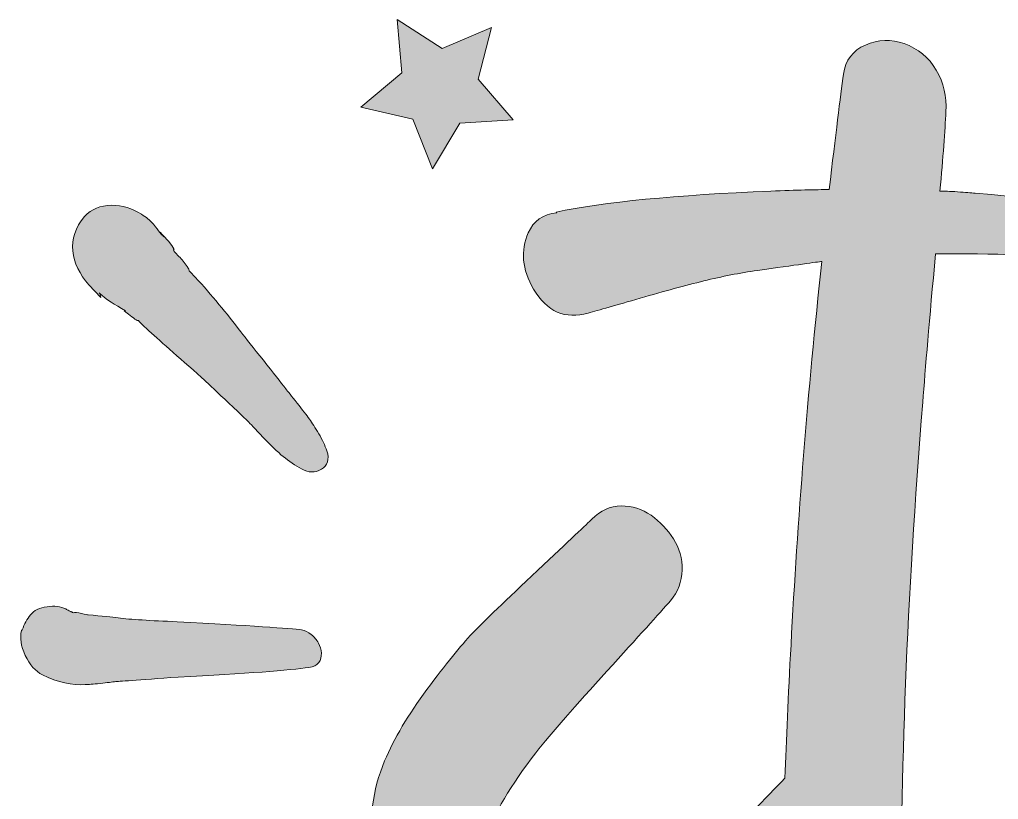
# Model space of a CAD drawing. Header units: inches. Extents: x 50 to 1030, y -910 to -170.
# Drawn here: x 167.1 to 522.8, y -495.7 to -212.4 of the extents above; entities that cross this region are included whole.
import ezdxf

# ---------------------------------------------------------------- set-up
doc = ezdxf.new("R2010")
doc.units = ezdxf.units.IN
doc.header["$MEASUREMENT"] = 0
doc.layers.add('Layer 1', color=7, linetype='Continuous')

# ---------------------------------------------------------------- blocks, each defined once
blk = doc.blocks.new('block 3')
at = {"layer": 'Layer 1', "true_color": 0x2b568d}
h = blk.add_hatch(color=167, dxfattribs=at)
h.dxf.hatch_style = 2
edge = h.paths.add_edge_path()
edge.add_spline(control_points=[(509.49, -655.5), (510.03, -655.86), (510.34, -656.04), (510.44, -656.04), (510.53, -656.04), (510.03, -655.59), (508.94, -654.68), (508.58, -654.32), (508.3, -654.04), (508.13, -653.87), (507.94, -653.68), (507.58, -653.36), (507.04, -652.91), (506.49, -652.46), (506.04, -652), (505.68, -651.55), (505.31, -651.1), (504.95, -650.69), (504.59, -650.33), (504.23, -649.96), (504.05, -649.69), (504.05, -649.51), (504.05, -649.33), (503.78, -648.88), (503.23, -648.15), (503.23, -648.15), (499.97, -642.44), (499.97, -642.44), (497.25, -637.18), (495.07, -629.57), (493.44, -619.6), (489.99, -601.1), (488.09, -575.99), (487.73, -544.25), (487, -487.68), (489.54, -423.4), (495.34, -351.41), (496.25, -339.45), (497.79, -321.49), (499.97, -297.56), (520.46, -297.2), (540.13, -298.1), (558.99, -300.28), (559.17, -300.28), (561.48, -300.51), (565.92, -300.96), (570.36, -301.41), (573.09, -301.73), (574.09, -301.91), (575.08, -302.09), (577.44, -302.46), (581.16, -303), (584.87, -303.54), (587.45, -304.22), (588.91, -305.04), (590.36, -305.86), (592.35, -306.9), (594.89, -308.17), (597.43, -309.44), (599.47, -310.93), (601.01, -312.66), (602.55, -314.38), (603.87, -316.42), (604.95, -318.77), (605.86, -320.77), (607.44, -322.09), (609.72, -322.72), (611.98, -323.36), (614.02, -323.13), (615.83, -322.04), (617.65, -320.95), (618.46, -319.14), (618.28, -316.6), (617.74, -308.8), (614.43, -302.41), (608.35, -297.42), (602.28, -292.44), (594.89, -288.68), (586.19, -286.14), (570.23, -281.61), (546.3, -278.07), (514.38, -275.53), (512.93, -275.35), (510.8, -275.17), (507.99, -274.98), (505.18, -274.81), (503.05, -274.71), (501.6, -274.71), (502.69, -262.38), (503.41, -252.77), (503.78, -245.88), (504.14, -240.44), (502.96, -235.41), (500.24, -230.79), (497.52, -226.16), (493.62, -222.94), (488.54, -221.13), (483.83, -219.5), (479.16, -219.68), (474.54, -221.67), (469.91, -223.67), (467.23, -227.21), (466.51, -232.28), (465.42, -240.44), (463.7, -254.41), (461.34, -274.17), (456.63, -274.17), (449.56, -274.35), (440.13, -274.71), (405.5, -276.17), (379.48, -278.7), (362.07, -282.33), (362.07, -282.33), (362.34, -282.6), (362.34, -282.6), (357.27, -283.14), (353.82, -285.59), (352, -289.94), (349.11, -296.29), (349.74, -303.09), (353.91, -310.34), (358.8, -318.5), (365.43, -321.41), (373.76, -319.05), (377.57, -317.96), (383.88, -316.15), (392.67, -313.61), (401.46, -311.07), (409.17, -308.98), (415.78, -307.35), (422.41, -305.72), (428.89, -304.45), (435.23, -303.54), (449.38, -301.55), (457.17, -300.46), (458.63, -300.28), (453.55, -347.79), (449.83, -394.21), (447.47, -439.54), (446.44, -458.21), (445.71, -474.3), (445.27, -487.92), (438.61, -494.84), (429.13, -504.52), (416.74, -517.06), (401.14, -532.83), (389.36, -545.16), (381.38, -554.05), (378.3, -552.05), (372.63, -548.84), (364.38, -544.39), (356.13, -539.95), (349.83, -536.19), (345.48, -533.1), (336.05, -526.4), (332.96, -518.69), (336.23, -509.98), (339.49, -500.92), (345.66, -490.49), (354.72, -478.71), (360.53, -471.45), (369.14, -461.57), (380.56, -449.06), (391.99, -436.55), (399.69, -428.03), (403.68, -423.49), (406.4, -420.23), (407.8, -416.51), (407.9, -412.34), (407.99, -408.17), (406.95, -404.41), (404.77, -401.05), (402.6, -397.7), (399.87, -394.84), (396.61, -392.48), (393.35, -390.13), (389.72, -388.99), (385.73, -389.08), (381.74, -389.18), (378.21, -390.76), (375.12, -393.84), (373.49, -395.48), (366.92, -401.69), (355.4, -412.47), (343.89, -423.27), (336, -430.88), (331.74, -435.32), (327.48, -439.77), (321.95, -446.57), (315.15, -455.72), (308.35, -464.88), (303.23, -473.54), (299.78, -481.7), (295.25, -492.4), (293.98, -503.41), (295.98, -514.74), (297.97, -526.08), (302.96, -536.01), (310.94, -544.53), (315.29, -549.24), (320.23, -553.14), (325.76, -556.22), (331.29, -559.31), (338.36, -562.48), (346.97, -565.74), (355.58, -569), (361.43, -571.36), (364.52, -572.81), (364.52, -572.81), (364.79, -572.81), (364.79, -572.81), (364.79, -572.81), (365.06, -573.09), (365.06, -573.09), (358.89, -580.88), (354.54, -586.59), (352.01, -590.22), (327.71, -625.03), (323.72, -649.6), (340.04, -663.93), (344.75, -668.1), (349.92, -670.23), (355.54, -670.32), (361.16, -670.41), (366.46, -668.96), (371.45, -665.97), (376.44, -662.98), (381.29, -659.08), (386, -654.27), (390.72, -649.47), (394.75, -644.57), (398.11, -639.59), (401.46, -634.6), (404.13, -629.93), (406.13, -625.58), (414.11, -608.17), (413.29, -591.58), (403.68, -575.81), (401.14, -571.64), (397.97, -567.74), (394.16, -564.11), (409.79, -545.14), (426.71, -528.26), (444.9, -513.42), (445.11, -527.53), (446.14, -543.9), (448.02, -562.61), (450.38, -586.1), (454.63, -606.81), (460.8, -624.76), (470.59, -653.23), (484.01, -671.63), (501.05, -679.98), (504.14, -681.43), (507.26, -681.47), (510.44, -680.11), (513.61, -678.75), (515.74, -676.53), (516.83, -673.45), (519.18, -666.92), (516.74, -660.94), (509.49, -655.5)], knot_values=[0, 0, 0, 0, 1, 1, 1, 2, 2, 2, 3, 3, 3, 4, 4, 4, 5, 5, 5, 6, 6, 6, 7, 7, 7, 8, 8, 8, 9, 9, 9, 10, 10, 10, 11, 11, 11, 12, 12, 12, 13, 13, 13, 14, 14, 14, 15, 15, 15, 16, 16, 16, 17, 17, 17, 18, 18, 18, 19, 19, 19, 20, 20, 20, 21, 21, 21, 22, 22, 22, 23, 23, 23, 24, 24, 24, 25, 25, 25, 26, 26, 26, 27, 27, 27, 28, 28, 28, 29, 29, 29, 30, 30, 30, 31, 31, 31, 32, 32, 32, 33, 33, 33, 34, 34, 34, 35, 35, 35, 36, 36, 36, 37, 37, 37, 38, 38, 38, 39, 39, 39, 40, 40, 40, 41, 41, 41, 42, 42, 42, 43, 43, 43, 44, 44, 44, 45, 45, 45, 46, 46, 46, 47, 47, 47, 48, 48, 48, 49, 49, 49, 50, 50, 50, 51, 51, 51, 52, 52, 52, 53, 53, 53, 54, 54, 54, 55, 55, 55, 56, 56, 56, 57, 57, 57, 58, 58, 58, 59, 59, 59, 60, 60, 60, 61, 61, 61, 62, 62, 62, 63, 63, 63, 64, 64, 64, 65, 65, 65, 66, 66, 66, 67, 67, 67, 68, 68, 68, 69, 69, 69, 70, 70, 70, 71, 71, 71, 72, 72, 72, 73, 73, 73, 74, 74, 74, 75, 75, 75, 76, 76, 76, 77, 77, 77, 78, 78, 78, 79, 79, 79, 80, 80, 80, 81, 81, 81, 82, 82, 82, 83, 83, 83, 84, 84, 84, 85, 85, 85, 86, 86, 86, 87, 87, 87, 87], degree=3, periodic=1)
edge = h.paths.add_edge_path()
edge.add_spline(control_points=[(386.82, -613.07), (381.2, -627.94), (372.68, -639.36), (361.25, -647.34), (357.62, -650.24), (354.63, -651.28), (352.28, -650.47), (349.92, -649.65), (348.83, -646.88), (349.01, -642.17), (349.56, -633.29), (354.9, -620.68), (365.06, -604.36), (370.32, -595.84), (375.12, -588.68), (379.48, -582.88), (388.72, -591.58), (391.17, -601.64), (386.82, -613.07)], knot_values=[0, 0, 0, 0, 1, 1, 1, 2, 2, 2, 3, 3, 3, 4, 4, 4, 5, 5, 5, 6, 6, 6, 6], degree=3, periodic=1)
h = blk.add_hatch(color=167, dxfattribs=at)
h.dxf.hatch_style = 2
edge = h.paths.add_edge_path()
edge.add_spline(control_points=[(192.35, -308.71), (192.35, -308.71), (196.7, -313.33), (196.7, -313.33), (196.7, -313.33), (196.43, -312.25), (196.43, -312.25), (196.3, -311.99), (196.2, -311.81), (196.12, -311.67), (196.34, -311.89), (196.72, -312.26), (197.24, -312.79), (198.69, -314.06), (201.5, -315.88), (205.67, -318.23), (205.67, -318.23), (205.13, -318.23), (205.13, -318.23), (205.13, -318.23), (206.22, -319.05), (206.22, -319.05), (206.94, -319.59), (207.72, -320.18), (208.53, -320.81), (209.35, -321.45), (209.84, -321.77), (210.03, -321.77), (210.03, -321.77), (210.3, -321.77), (210.3, -321.77), (210.3, -321.77), (210.57, -322.04), (210.57, -322.04), (210.57, -322.04), (212.47, -323.94), (212.47, -323.94), (216.64, -327.75), (223.08, -333.46), (231.79, -341.08), (233.78, -342.89), (239.85, -348.6), (250.01, -358.21), (250.92, -359.12), (252.77, -361.07), (255.58, -364.06), (258.4, -367.05), (260.84, -369.41), (262.93, -371.13), (265.01, -372.86), (267.24, -374.35), (269.59, -375.62), (272.13, -377.07), (274.53, -377.12), (276.8, -375.76), (279.07, -374.4), (279.75, -372.18), (278.84, -369.09), (278.11, -367.1), (277.12, -365.01), (275.85, -362.84), (274.58, -360.66), (273.44, -358.89), (272.45, -357.53), (271.45, -356.17), (269.95, -354.23), (267.96, -351.69), (265.96, -349.15), (264.6, -347.43), (263.88, -346.52), (262.07, -344.16), (259.35, -340.72), (255.72, -336.18), (252.09, -331.65), (249.37, -328.21), (247.56, -325.85), (242.48, -319.14), (236.95, -312.52), (230.97, -305.99), (230.97, -305.99), (229.07, -304.09), (229.07, -304.09), (229.07, -303.91), (228.97, -303.82), (228.79, -303.82), (228.79, -303.82), (228.79, -303.54), (228.79, -303.54), (228.61, -303), (228.25, -302.37), (227.71, -301.64), (227.16, -300.92), (226.66, -300.28), (226.21, -299.74), (225.76, -299.19), (225.21, -298.6), (224.58, -297.97), (223.94, -297.33), (223.44, -296.74), (223.08, -296.2), (223.08, -296.2), (223.08, -295.93), (223.08, -295.93), (223.08, -295.93), (223.35, -296.2), (223.35, -296.2), (222.99, -294.93), (221.54, -293.03), (219, -290.49), (219, -290.49), (218.19, -289.67), (218.19, -289.67), (218.19, -289.67), (219.55, -291.3), (219.55, -291.3), (219.55, -291.3), (219.28, -291.03), (219.28, -291.03), (219.28, -291.03), (219, -290.76), (219, -290.76), (218.46, -290.22), (217.82, -289.45), (217.1, -288.45), (216.37, -287.45), (215.83, -286.77), (215.47, -286.41), (214.56, -285.32), (213.2, -284.23), (211.39, -283.14), (208.12, -280.97), (204.49, -279.88), (200.51, -279.88), (196.52, -279.88), (193.25, -281.24), (190.71, -283.96), (187.45, -287.95), (186.05, -292.12), (186.5, -296.47), (186.95, -300.82), (188.9, -304.9), (192.35, -308.71)], knot_values=[0, 0, 0, 0, 1, 1, 1, 2, 2, 2, 3, 3, 3, 4, 4, 4, 5, 5, 5, 6, 6, 6, 7, 7, 7, 8, 8, 8, 9, 9, 9, 10, 10, 10, 11, 11, 11, 12, 12, 12, 13, 13, 13, 14, 14, 14, 15, 15, 15, 16, 16, 16, 17, 17, 17, 18, 18, 18, 19, 19, 19, 20, 20, 20, 21, 21, 21, 22, 22, 22, 23, 23, 23, 24, 24, 24, 25, 25, 25, 26, 26, 26, 27, 27, 27, 28, 28, 28, 29, 29, 29, 30, 30, 30, 31, 31, 31, 32, 32, 32, 33, 33, 33, 34, 34, 34, 35, 35, 35, 36, 36, 36, 37, 37, 37, 38, 38, 38, 39, 39, 39, 40, 40, 40, 41, 41, 41, 42, 42, 42, 43, 43, 43, 44, 44, 44, 45, 45, 45, 46, 46, 46, 47, 47, 47, 47], degree=3, periodic=1)
h = blk.add_hatch(color=167, dxfattribs=at)
h.dxf.hatch_style = 2
edge = h.paths.add_edge_path()
edge.add_spline(control_points=[(196.43, -453.54), (198.97, -453.27), (200.87, -453.05), (202.14, -452.87), (202.5, -452.87), (210.03, -452.32), (224.72, -451.23), (249.55, -449.97), (265.42, -448.79), (272.31, -447.7), (273.94, -447.52), (275.12, -446.93), (275.85, -445.93), (276.57, -444.94), (276.89, -443.8), (276.8, -442.53), (276.71, -441.26), (276.35, -440.04), (275.71, -438.86), (275.08, -437.68), (274.22, -436.64), (273.13, -435.73), (272.04, -434.82), (270.86, -434.28), (269.59, -434.1), (265.79, -433.55), (250.73, -432.56), (224.44, -431.11), (214.65, -430.75), (207.48, -430.29), (202.96, -429.75), (200.78, -429.39), (197.15, -429.02), (192.08, -428.66), (191.89, -428.66), (191.08, -428.48), (189.63, -428.11), (188.17, -427.75), (187.18, -427.66), (186.64, -427.84), (186.45, -427.84), (186.27, -427.75), (186.09, -427.57), (185.91, -427.57), (185.59, -427.44), (185.14, -427.16), (184.68, -426.89), (184.28, -426.67), (183.92, -426.48), (182.1, -425.58), (179.83, -425.31), (177.12, -425.67), (174.4, -426.03), (172.4, -427.03), (171.13, -428.66), (169.86, -430.11), (168.86, -431.92), (168.14, -434.1), (168.14, -434.1), (167.87, -434.37), (167.87, -434.37), (167.14, -436.91), (167.6, -439.9), (169.23, -443.35), (170.86, -446.79), (172.94, -449.15), (175.48, -450.42), (181.1, -453.14), (186.27, -454.32), (190.99, -453.95), (192.08, -453.95), (193.89, -453.82), (196.43, -453.54)], knot_values=[0, 0, 0, 0, 1, 1, 1, 2, 2, 2, 3, 3, 3, 4, 4, 4, 5, 5, 5, 6, 6, 6, 7, 7, 7, 8, 8, 8, 9, 9, 9, 10, 10, 10, 11, 11, 11, 12, 12, 12, 13, 13, 13, 14, 14, 14, 15, 15, 15, 16, 16, 16, 17, 17, 17, 18, 18, 18, 19, 19, 19, 20, 20, 20, 21, 21, 21, 22, 22, 22, 23, 23, 23, 24, 24, 24, 24], degree=3, periodic=1)
at = {"layer": 'Layer 1', "lineweight": 0}
for points, knots in [([(509.49, -655.5), (510.03, -655.86), (510.34, -656.04), (510.44, -656.04), (510.53, -656.04), (510.03, -655.59), (508.94, -654.68), (508.58, -654.32), (508.3, -654.04), (508.13, -653.87), (507.94, -653.68), (507.58, -653.36), (507.04, -652.91), (506.49, -652.46), (506.04, -652), (505.68, -651.55), (505.31, -651.1), (504.95, -650.69), (504.59, -650.33), (504.23, -649.96), (504.05, -649.69), (504.05, -649.51), (504.05, -649.33), (503.78, -648.88), (503.23, -648.15), (503.23, -648.15), (499.97, -642.44), (499.97, -642.44), (497.25, -637.18), (495.07, -629.57), (493.44, -619.6), (489.99, -601.1), (488.09, -575.99), (487.73, -544.25), (487, -487.68), (489.54, -423.4), (495.34, -351.41), (496.25, -339.45), (497.79, -321.49), (499.97, -297.56), (520.46, -297.2), (540.13, -298.1), (558.99, -300.28), (559.17, -300.28), (561.48, -300.51), (565.92, -300.96), (570.36, -301.41), (573.09, -301.73), (574.09, -301.91), (575.08, -302.09), (577.44, -302.46), (581.16, -303), (584.87, -303.54), (587.45, -304.22), (588.91, -305.04), (590.36, -305.86), (592.35, -306.9), (594.89, -308.17), (597.43, -309.44), (599.47, -310.93), (601.01, -312.66), (602.55, -314.38), (603.87, -316.42), (604.95, -318.77), (605.86, -320.77), (607.44, -322.09), (609.72, -322.72), (611.98, -323.36), (614.02, -323.13), (615.83, -322.04), (617.65, -320.95), (618.46, -319.14), (618.28, -316.6), (617.74, -308.8), (614.43, -302.41), (608.35, -297.42), (602.28, -292.44), (594.89, -288.68), (586.19, -286.14), (570.23, -281.61), (546.3, -278.07), (514.38, -275.53), (512.93, -275.35), (510.8, -275.17), (507.99, -274.98), (505.18, -274.81), (503.05, -274.71), (501.6, -274.71), (502.69, -262.38), (503.41, -252.77), (503.78, -245.88), (504.14, -240.44), (502.96, -235.41), (500.24, -230.79), (497.52, -226.16), (493.62, -222.94), (488.54, -221.13), (483.83, -219.5), (479.16, -219.68), (474.54, -221.67), (469.91, -223.67), (467.23, -227.21), (466.51, -232.28), (465.42, -240.44), (463.7, -254.41), (461.34, -274.17), (456.63, -274.17), (449.56, -274.35), (440.13, -274.71), (405.5, -276.17), (379.48, -278.7), (362.07, -282.33), (362.07, -282.33), (362.34, -282.6), (362.34, -282.6), (357.27, -283.14), (353.82, -285.59), (352, -289.94), (349.11, -296.29), (349.74, -303.09), (353.91, -310.34), (358.8, -318.5), (365.43, -321.41), (373.76, -319.05), (377.57, -317.96), (383.88, -316.15), (392.67, -313.61), (401.46, -311.07), (409.17, -308.98), (415.78, -307.35), (422.41, -305.72), (428.89, -304.45), (435.23, -303.54), (449.38, -301.55), (457.17, -300.46), (458.63, -300.28), (453.55, -347.79), (449.83, -394.21), (447.47, -439.54), (446.44, -458.21), (445.71, -474.3), (445.27, -487.92), (438.61, -494.84), (429.13, -504.52), (416.74, -517.06), (401.14, -532.83), (389.36, -545.16), (381.38, -554.05), (378.3, -552.05), (372.63, -548.84), (364.38, -544.39), (356.13, -539.95), (349.83, -536.19), (345.48, -533.1), (336.05, -526.4), (332.96, -518.69), (336.23, -509.98), (339.49, -500.92), (345.66, -490.49), (354.72, -478.71), (360.53, -471.45), (369.14, -461.57), (380.56, -449.06), (391.99, -436.55), (399.69, -428.03), (403.68, -423.49), (406.4, -420.23), (407.8, -416.51), (407.9, -412.34), (407.99, -408.17), (406.95, -404.41), (404.77, -401.05), (402.6, -397.7), (399.87, -394.84), (396.61, -392.48), (393.35, -390.13), (389.72, -388.99), (385.73, -389.08), (381.74, -389.18), (378.21, -390.76), (375.12, -393.84), (373.49, -395.48), (366.92, -401.69), (355.4, -412.47), (343.89, -423.27), (336, -430.88), (331.74, -435.32), (327.48, -439.77), (321.95, -446.57), (315.15, -455.72), (308.35, -464.88), (303.23, -473.54), (299.78, -481.7), (295.25, -492.4), (293.98, -503.41), (295.98, -514.74), (297.97, -526.08), (302.96, -536.01), (310.94, -544.53), (315.29, -549.24), (320.23, -553.14), (325.76, -556.22), (331.29, -559.31), (338.36, -562.48), (346.97, -565.74), (355.58, -569), (361.43, -571.36), (364.52, -572.81), (364.52, -572.81), (364.79, -572.81), (364.79, -572.81), (364.79, -572.81), (365.06, -573.09), (365.06, -573.09), (358.89, -580.88), (354.54, -586.59), (352.01, -590.22), (327.71, -625.03), (323.72, -649.6), (340.04, -663.93), (344.75, -668.1), (349.92, -670.23), (355.54, -670.32), (361.16, -670.41), (366.46, -668.96), (371.45, -665.97), (376.44, -662.98), (381.29, -659.08), (386, -654.27), (390.72, -649.47), (394.75, -644.57), (398.11, -639.59), (401.46, -634.6), (404.13, -629.93), (406.13, -625.58), (414.11, -608.17), (413.29, -591.58), (403.68, -575.81), (401.14, -571.64), (397.97, -567.74), (394.16, -564.11), (409.79, -545.14), (426.71, -528.26), (444.9, -513.42), (445.11, -527.53), (446.14, -543.9), (448.02, -562.61), (450.38, -586.1), (454.63, -606.81), (460.8, -624.76), (470.59, -653.23), (484.01, -671.63), (501.05, -679.98), (504.14, -681.43), (507.26, -681.47), (510.44, -680.11), (513.61, -678.75), (515.74, -676.53), (516.83, -673.45), (519.18, -666.92), (516.74, -660.94), (509.49, -655.5)], [0, 0, 0, 0, 1, 1, 1, 2, 2, 2, 3, 3, 3, 4, 4, 4, 5, 5, 5, 6, 6, 6, 7, 7, 7, 8, 8, 8, 9, 9, 9, 10, 10, 10, 11, 11, 11, 12, 12, 12, 13, 13, 13, 14, 14, 14, 15, 15, 15, 16, 16, 16, 17, 17, 17, 18, 18, 18, 19, 19, 19, 20, 20, 20, 21, 21, 21, 22, 22, 22, 23, 23, 23, 24, 24, 24, 25, 25, 25, 26, 26, 26, 27, 27, 27, 28, 28, 28, 29, 29, 29, 30, 30, 30, 31, 31, 31, 32, 32, 32, 33, 33, 33, 34, 34, 34, 35, 35, 35, 36, 36, 36, 37, 37, 37, 38, 38, 38, 39, 39, 39, 40, 40, 40, 41, 41, 41, 42, 42, 42, 43, 43, 43, 44, 44, 44, 45, 45, 45, 46, 46, 46, 47, 47, 47, 48, 48, 48, 49, 49, 49, 50, 50, 50, 51, 51, 51, 52, 52, 52, 53, 53, 53, 54, 54, 54, 55, 55, 55, 56, 56, 56, 57, 57, 57, 58, 58, 58, 59, 59, 59, 60, 60, 60, 61, 61, 61, 62, 62, 62, 63, 63, 63, 64, 64, 64, 65, 65, 65, 66, 66, 66, 67, 67, 67, 68, 68, 68, 69, 69, 69, 70, 70, 70, 71, 71, 71, 72, 72, 72, 73, 73, 73, 74, 74, 74, 75, 75, 75, 76, 76, 76, 77, 77, 77, 78, 78, 78, 79, 79, 79, 80, 80, 80, 81, 81, 81, 82, 82, 82, 83, 83, 83, 84, 84, 84, 85, 85, 85, 86, 86, 86, 87, 87, 87, 87]), ([(192.35, -308.71), (192.35, -308.71), (196.7, -313.33), (196.7, -313.33), (196.7, -313.33), (196.43, -312.25), (196.43, -312.25), (196.3, -311.99), (196.2, -311.81), (196.12, -311.67), (196.34, -311.89), (196.72, -312.26), (197.24, -312.79), (198.69, -314.06), (201.5, -315.88), (205.67, -318.23), (205.67, -318.23), (205.13, -318.23), (205.13, -318.23), (205.13, -318.23), (206.22, -319.05), (206.22, -319.05), (206.94, -319.59), (207.72, -320.18), (208.53, -320.81), (209.35, -321.45), (209.84, -321.77), (210.03, -321.77), (210.03, -321.77), (210.3, -321.77), (210.3, -321.77), (210.3, -321.77), (210.57, -322.04), (210.57, -322.04), (210.57, -322.04), (212.47, -323.94), (212.47, -323.94), (216.64, -327.75), (223.08, -333.46), (231.79, -341.08), (233.78, -342.89), (239.85, -348.6), (250.01, -358.21), (250.92, -359.12), (252.77, -361.07), (255.58, -364.06), (258.4, -367.05), (260.84, -369.41), (262.93, -371.13), (265.01, -372.86), (267.24, -374.35), (269.59, -375.62), (272.13, -377.07), (274.53, -377.12), (276.8, -375.76), (279.07, -374.4), (279.75, -372.18), (278.84, -369.09), (278.11, -367.1), (277.12, -365.01), (275.85, -362.84), (274.58, -360.66), (273.44, -358.89), (272.45, -357.53), (271.45, -356.17), (269.95, -354.23), (267.96, -351.69), (265.96, -349.15), (264.6, -347.43), (263.88, -346.52), (262.07, -344.16), (259.35, -340.72), (255.72, -336.18), (252.09, -331.65), (249.37, -328.21), (247.56, -325.85), (242.48, -319.14), (236.95, -312.52), (230.97, -305.99), (230.97, -305.99), (229.07, -304.09), (229.07, -304.09), (229.07, -303.91), (228.97, -303.82), (228.79, -303.82), (228.79, -303.82), (228.79, -303.54), (228.79, -303.54), (228.61, -303), (228.25, -302.37), (227.71, -301.64), (227.16, -300.92), (226.66, -300.28), (226.21, -299.74), (225.76, -299.19), (225.21, -298.6), (224.58, -297.97), (223.94, -297.33), (223.44, -296.74), (223.08, -296.2), (223.08, -296.2), (223.08, -295.93), (223.08, -295.93), (223.08, -295.93), (223.35, -296.2), (223.35, -296.2), (222.99, -294.93), (221.54, -293.03), (219, -290.49), (219, -290.49), (218.19, -289.67), (218.19, -289.67), (218.19, -289.67), (219.55, -291.3), (219.55, -291.3), (219.55, -291.3), (219.28, -291.03), (219.28, -291.03), (219.28, -291.03), (219, -290.76), (219, -290.76), (218.46, -290.22), (217.82, -289.45), (217.1, -288.45), (216.37, -287.45), (215.83, -286.77), (215.47, -286.41), (214.56, -285.32), (213.2, -284.23), (211.39, -283.14), (208.12, -280.97), (204.49, -279.88), (200.51, -279.88), (196.52, -279.88), (193.25, -281.24), (190.71, -283.96), (187.45, -287.95), (186.05, -292.12), (186.5, -296.47), (186.95, -300.82), (188.9, -304.9), (192.35, -308.71)], [0, 0, 0, 0, 1, 1, 1, 2, 2, 2, 3, 3, 3, 4, 4, 4, 5, 5, 5, 6, 6, 6, 7, 7, 7, 8, 8, 8, 9, 9, 9, 10, 10, 10, 11, 11, 11, 12, 12, 12, 13, 13, 13, 14, 14, 14, 15, 15, 15, 16, 16, 16, 17, 17, 17, 18, 18, 18, 19, 19, 19, 20, 20, 20, 21, 21, 21, 22, 22, 22, 23, 23, 23, 24, 24, 24, 25, 25, 25, 26, 26, 26, 27, 27, 27, 28, 28, 28, 29, 29, 29, 30, 30, 30, 31, 31, 31, 32, 32, 32, 33, 33, 33, 34, 34, 34, 35, 35, 35, 36, 36, 36, 37, 37, 37, 38, 38, 38, 39, 39, 39, 40, 40, 40, 41, 41, 41, 42, 42, 42, 43, 43, 43, 44, 44, 44, 45, 45, 45, 46, 46, 46, 47, 47, 47, 47]), ([(196.43, -453.54), (198.97, -453.27), (200.87, -453.05), (202.14, -452.87), (202.5, -452.87), (210.03, -452.32), (224.72, -451.23), (249.55, -449.97), (265.42, -448.79), (272.31, -447.7), (273.94, -447.52), (275.12, -446.93), (275.85, -445.93), (276.57, -444.94), (276.89, -443.8), (276.8, -442.53), (276.71, -441.26), (276.35, -440.04), (275.71, -438.86), (275.08, -437.68), (274.22, -436.64), (273.13, -435.73), (272.04, -434.82), (270.86, -434.28), (269.59, -434.1), (265.79, -433.55), (250.73, -432.56), (224.44, -431.11), (214.65, -430.75), (207.48, -430.29), (202.96, -429.75), (200.78, -429.39), (197.15, -429.02), (192.08, -428.66), (191.89, -428.66), (191.08, -428.48), (189.63, -428.11), (188.17, -427.75), (187.18, -427.66), (186.64, -427.84), (186.45, -427.84), (186.27, -427.75), (186.09, -427.57), (185.91, -427.57), (185.59, -427.44), (185.14, -427.16), (184.68, -426.89), (184.28, -426.67), (183.92, -426.48), (182.1, -425.58), (179.83, -425.31), (177.12, -425.67), (174.4, -426.03), (172.4, -427.03), (171.13, -428.66), (169.86, -430.11), (168.86, -431.92), (168.14, -434.1), (168.14, -434.1), (167.87, -434.37), (167.87, -434.37), (167.14, -436.91), (167.6, -439.9), (169.23, -443.35), (170.86, -446.79), (172.94, -449.15), (175.48, -450.42), (181.1, -453.14), (186.27, -454.32), (190.99, -453.95), (192.08, -453.95), (193.89, -453.82), (196.43, -453.54)], [0, 0, 0, 0, 1, 1, 1, 2, 2, 2, 3, 3, 3, 4, 4, 4, 5, 5, 5, 6, 6, 6, 7, 7, 7, 8, 8, 8, 9, 9, 9, 10, 10, 10, 11, 11, 11, 12, 12, 12, 13, 13, 13, 14, 14, 14, 15, 15, 15, 16, 16, 16, 17, 17, 17, 18, 18, 18, 19, 19, 19, 20, 20, 20, 21, 21, 21, 22, 22, 22, 23, 23, 23, 24, 24, 24, 24])]:
    blk.add_open_spline(points, degree=3, knots=knots, dxfattribs=at)
blk = doc.blocks.new('block 2')
at = {"layer": 'Layer 1', "true_color": 0xd21b30}
h = blk.add_hatch(color=242, dxfattribs=at)
h.dxf.hatch_style = 2
h.paths.add_polyline_path([(346.56, -248.8), (327.18, -249.99), (317.23, -266.65), (310.05, -248.56), (291.13, -244.18), (306.06, -231.8), (304.32, -212.43), (320.73, -222.88), (338.58, -215.29), (333.78, -234.12)])
at = {"layer": 'Layer 1', "lineweight": 0}
blk.add_lwpolyline([(346.56, -248.8), (327.18, -249.99), (317.23, -266.65), (310.05, -248.56), (291.13, -244.18), (306.06, -231.8), (304.32, -212.43), (320.73, -222.88), (338.58, -215.29), (333.78, -234.12), (346.56, -248.8)], dxfattribs=at)
at = {"layer": 'Layer 1'}
blk.add_blockref('block 3', (0, 0), dxfattribs=at)

msp = doc.modelspace()

# ---------------------------------------------------------------- block references
at = {"layer": 'Layer 1'}
msp.add_blockref('block 2', (0, 0), dxfattribs=at)

doc.saveas('drawing.dxf')
